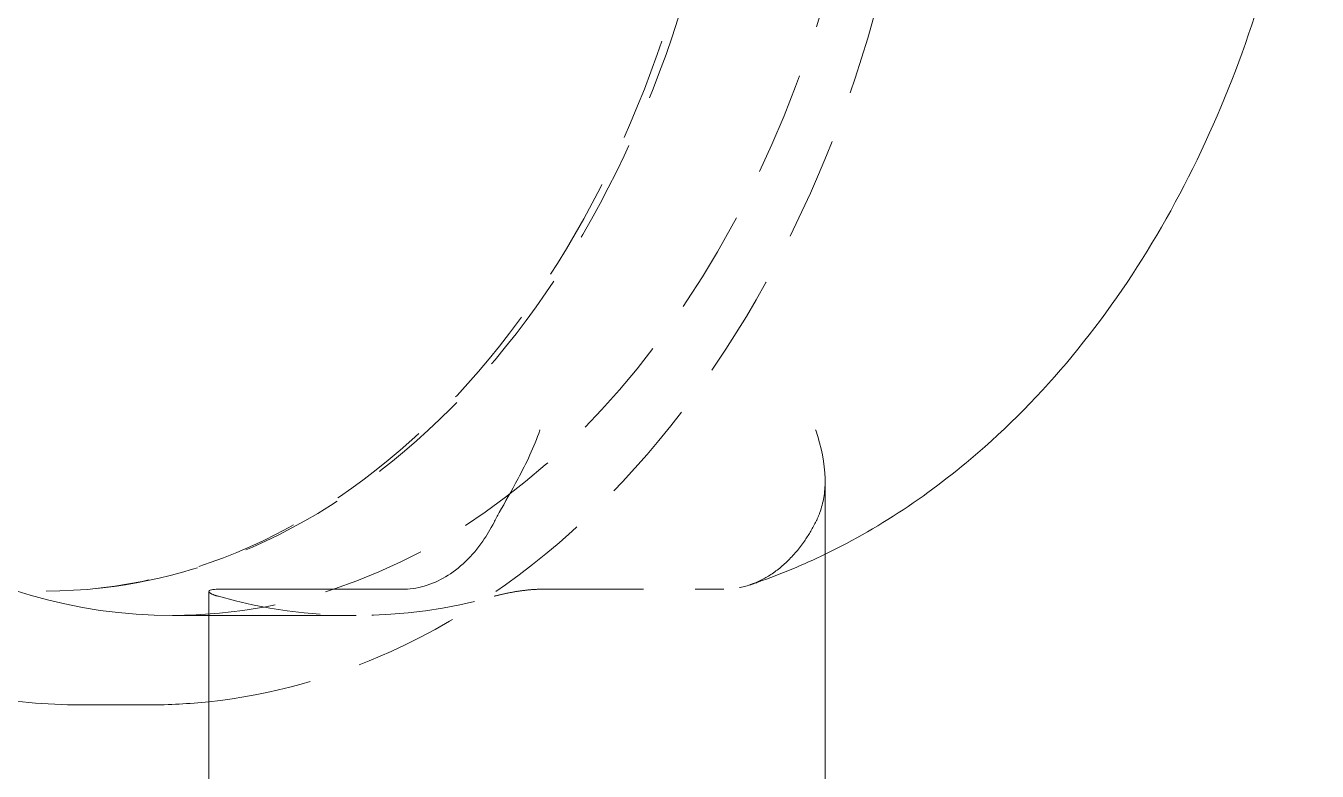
# Model space of a CAD drawing. Header units: millimetres. Extents: x -46397 to 283259, y -8690 to 23983.
# Drawn here: x 128407.8 to 128470.1, y 7331.8 to 7367.7 of the extents above; entities that cross this region are included whole.
import ezdxf

# ---------------------------------------------------------------- set-up
doc = ezdxf.new("R2010")
doc.units = ezdxf.units.MM
doc.linetypes.add('HIDDENX2', pattern=[0.75, 0.5, -0.25])

# ---------------------------------------------------------------- blocks, each defined once
blk = doc.blocks.new('q kjekjas ad')
at = {"color": 2, "linetype": 'Continuous', "lineweight": 0, "ltscale": 10, "extrusion": (0, 1, 0)}
for p, q in [((-4301.735, 2083.435), (-4301.735, 2098.169)), ((-4331.482, 2092.828), (-4331.482, 2083.435)), ((-4322.153, 2092.933), (-4331.023, 2092.933)), ((-4324.37, 2091.667), (-4333.241, 2091.667)), ((-4337.676, 2087.355), (-4334.349, 2087.355))]:
    blk.add_line(p, q, dxfattribs=at)
at = {"color": 1, "linetype": 'HIDDENX2', "lineweight": 0, "ltscale": 10, "extrusion": (0, 1, 0)}
blk.add_line((-4315.5, 2092.933), (-4306.63, 2092.933), dxfattribs=at)
at = {"color": 1, "linetype": 'HIDDENX2', "lineweight": 0, "ltscale": 10}
for centre, start_param, end_param in [((-4333.241, 2139.885), 0, 3.141593), ((-4324.37, 2139.885), -0.196382, 0.196382)]:
    blk.add_ellipse(centre, major_axis=(0, -48.218), ratio=0.707107, start_param=start_param, end_param=end_param, dxfattribs=at)
at = {"color": 2, "linetype": 'Continuous', "lineweight": 0, "ltscale": 10}
blk.add_ellipse((-4333.241, 2139.885), major_axis=(0, -48.218), ratio=0.707107, start_param=-1.570796, end_param=0, dxfattribs=at)
for points, knots in [([(-4337.676, 2192.416), (-4341.645, 2192.416), (-4345.61, 2191.556), (-4353.179, 2188.215), (-4356.772, 2185.701), (-4363.286, 2179.226), (-4366.181, 2175.216), (-4370.935, 2166.122), (-4372.778, 2161.022), (-4375.212, 2150.284), (-4375.801, 2144.645), (-4375.667, 2133.395), (-4374.946, 2127.787), (-4372.254, 2117.152), (-4370.284, 2112.128), (-4365.265, 2103.181), (-4362.218, 2099.256), (-4355.35, 2092.978), (-4351.541, 2090.6), (-4344.324, 2087.956), (-4341.001, 2087.355), (-4337.676, 2087.355)], [0.186074, 0.186074, 0.186074, 0.186074, 0.488584, 0.488584, 0.798681, 0.798681, 1.12025, 1.12025, 1.44663, 1.44663, 1.773653, 1.773653, 2.1006, 2.1006, 2.427625, 2.427625, 2.75378, 2.75378, 3.074253, 3.074253, 3.327667, 3.327667, 3.327667, 3.327667]), ([(-4314.391, 2188.104), (-4310.707, 2188.104), (-4307.029, 2187.363), (-4299.985, 2184.511), (-4296.643, 2182.346), (-4290.454, 2176.723), (-4287.673, 2173.165), (-4283, 2165.003), (-4281.161, 2160.351), (-4278.663, 2150.507), (-4278.017, 2145.309), (-4277.982, 2134.906), (-4278.592, 2129.701), (-4281.036, 2119.772), (-4282.869, 2115.049), (-4287.652, 2106.594), (-4290.592, 2102.85), (-4296.381, 2097.719), (-4298.968, 2095.962), (-4301.735, 2094.623)], [6.097111, 6.097111, 6.097111, 6.097111, 6.375971, 6.375971, 6.668224, 6.668224, 6.98729, 6.98729, 7.323267, 7.323267, 7.663053, 7.663053, 8.00291, 8.00291, 8.342715, 8.342715, 8.678845, 8.678845, 8.909089, 8.909089, 8.909089, 8.909089]), ([(-4315.5, 2100.619), (-4315.502, 2100.614), (-4315.503, 2100.609), (-4315.785, 2099.794), (-4316.159, 2099.011), (-4316.875, 2097.669), (-4317.191, 2097.127), (-4317.554, 2096.469), (-4317.64, 2096.31), (-4317.718, 2096.16)], [1.1423712, 1.1423712, 1.1423712, 1.1423712, 1.1436049, 1.1436049, 1.3513443, 1.3513443, 1.5195255, 1.5195255, 1.5771224, 1.5771224, 1.5771224, 1.5771224]), ([(-4302.194, 2100.619), (-4302.193, 2100.614), (-4302.191, 2100.609), (-4301.912, 2099.794), (-4301.75, 2099.011), (-4301.735, 2098.236), (-4301.735, 2098.202), (-4301.735, 2098.169)], [-0.0010241, -0.0010241, -0.0010241, -0.0010241, 0, 0, 0.1724436, 0.1724436, 0.1803076, 0.1803076, 0.1803076, 0.1803076]), ([(-4317.718, 2096.16), (-4317.887, 2095.832), (-4318.071, 2095.526), (-4318.498, 2094.913), (-4318.785, 2094.568), (-4319.404, 2093.972), (-4319.737, 2093.721), (-4320.366, 2093.347), (-4320.72, 2093.188), (-4321.444, 2092.981), (-4321.814, 2092.933), (-4322.153, 2092.933)], [0, 0, 0, 0, 0.0716764, 0.0716764, 0.1646143, 0.1646143, 0.2575522, 0.2575522, 0.3492283, 0.3492283, 0.4409044, 0.4409044, 0.4409044, 0.4409044]), ([(-4331.482, 2092.828), (-4331.482, 2092.828), (-4331.482, 2092.829), (-4331.481, 2092.86), (-4331.442, 2092.887), (-4331.283, 2092.924), (-4331.162, 2092.933), (-4331.023, 2092.933)], [0.30433727, 0.30433727, 0.30433727, 0.30433727, 0.30478857, 0.30478857, 0.34243304, 0.34243304, 0.38007752, 0.38007752, 0.38007752, 0.38007752])]:
    blk.add_open_spline(points, degree=3, knots=knots, dxfattribs=at)
at = {"color": 1, "linetype": 'HIDDENX2', "lineweight": 0, "ltscale": 10}
for points, knots in [([(-4331.482, 2087.507), (-4328.485, 2087.826), (-4325.52, 2088.647), (-4318.88, 2091.664), (-4315.303, 2094.23), (-4308.865, 2100.814), (-4306.018, 2104.856), (-4301.368, 2113.996), (-4299.572, 2119.1), (-4297.219, 2129.838), (-4296.664, 2135.471), (-4296.847, 2146.696), (-4297.585, 2152.287), (-4300.286, 2162.869), (-4302.249, 2167.859), (-4307.216, 2176.727), (-4310.219, 2180.606), (-4315.435, 2185.415), (-4317.376, 2186.882), (-4319.4, 2188.104)], [3.4027, 3.4027, 3.4027, 3.4027, 3.63853, 3.63853, 3.953712, 3.953712, 4.274776, 4.274776, 4.59801, 4.59801, 4.921481, 4.921481, 5.244907, 5.244907, 5.568383, 5.568383, 5.891483, 5.891483, 6.066053, 6.066053, 6.066053, 6.066053]), ([(-4339.339, 2092.843), (-4335.79, 2092.843), (-4332.241, 2093.665), (-4325.516, 2096.875), (-4322.339, 2099.249), (-4316.69, 2105.297), (-4314.214, 2108.955), (-4310.197, 2117.194), (-4308.655, 2121.769), (-4306.66, 2131.383), (-4306.207, 2136.418), (-4306.438, 2146.438), (-4307.122, 2151.42), (-4309.555, 2160.824), (-4311.304, 2165.244), (-4315.681, 2173.076), (-4318.309, 2176.486), (-4324.177, 2181.967), (-4327.417, 2184.031), (-4333.581, 2186.388), (-4336.46, 2186.928), (-4339.339, 2186.928)], [3.327667, 3.327667, 3.327667, 3.327667, 3.653136, 3.653136, 3.975651, 3.975651, 4.294825, 4.294825, 4.612995, 4.612995, 4.931093, 4.931093, 5.249222, 5.249222, 5.567312, 5.567312, 5.885567, 5.885567, 6.205195, 6.205195, 6.469259, 6.469259, 6.469259, 6.469259]), ([(-4339.339, 2186.928), (-4335.79, 2186.928), (-4332.244, 2186.13), (-4325.496, 2183.023), (-4322.299, 2180.703), (-4316.566, 2174.764), (-4314.036, 2171.133), (-4309.914, 2162.931), (-4308.324, 2158.359), (-4306.25, 2148.743), (-4305.765, 2143.702), (-4305.948, 2133.658), (-4306.616, 2128.659), (-4309.039, 2119.203), (-4310.794, 2114.748), (-4315.221, 2106.838), (-4317.893, 2103.382), (-4323.884, 2097.837), (-4327.201, 2095.743), (-4333.496, 2093.382), (-4336.417, 2092.843), (-4339.339, 2092.843)], [6.097111, 6.097111, 6.097111, 6.097111, 6.411909, 6.411909, 6.729261, 6.729261, 7.049923, 7.049923, 7.371737, 7.371737, 7.693665, 7.693665, 8.015566, 8.015566, 8.337498, 8.337498, 8.659233, 8.659233, 8.979501, 8.979501, 9.238704, 9.238704, 9.238704, 9.238704]), ([(-4301.735, 2098.169), (-4301.735, 2097.608), (-4301.822, 2097.1), (-4302.048, 2096.469), (-4302.117, 2096.31), (-4302.194, 2096.16)], [0.1803076, 0.1803076, 0.1803076, 0.1803076, 0.3120501, 0.3120501, 0.359861, 0.359861, 0.359861, 0.359861]), ([(-4302.194, 2096.16), (-4302.364, 2095.832), (-4302.548, 2095.526), (-4302.975, 2094.913), (-4303.262, 2094.568), (-4303.881, 2093.972), (-4304.214, 2093.721), (-4304.843, 2093.347), (-4305.197, 2093.188), (-4305.921, 2092.981), (-4306.291, 2092.933), (-4306.63, 2092.933)], [2.581263, 2.581263, 2.581263, 2.581263, 2.6529395, 2.6529395, 2.7458773, 2.7458773, 2.8388152, 2.8388152, 2.9304913, 2.9304913, 3.0221674, 3.0221674, 3.0221674, 3.0221674]), ([(-4301.735, 2094.623), (-4302.791, 2094.112), (-4303.873, 2093.662), (-4305.115, 2093.229), (-4305.254, 2093.182), (-4305.394, 2093.136)], [8.90908902, 8.90908902, 8.90908902, 8.90908902, 8.99698677, 8.99698677, 9.00808841, 9.00808841, 9.00808841, 9.00808841]), ([(-4331.023, 2092.594), (-4331.163, 2092.633), (-4331.284, 2092.677), (-4331.443, 2092.758), (-4331.482, 2092.797), (-4331.482, 2092.828)], [0.38007752, 0.38007752, 0.38007752, 0.38007752, 0.41862642, 0.41862642, 0.45672403, 0.45672403, 0.45672403, 0.45672403]), ([(-4315.5, 2092.933), (-4315.639, 2092.933), (-4315.815, 2092.924), (-4316.199, 2092.887), (-4316.407, 2092.86), (-4316.801, 2092.798), (-4317.012, 2092.759), (-4317.401, 2092.677), (-4317.578, 2092.633), (-4317.718, 2092.594)], [0.1519505, 0.1519505, 0.1519505, 0.1519505, 0.189595, 0.189595, 0.2272395, 0.2272395, 0.2657884, 0.2657884, 0.3043373, 0.3043373, 0.3043373, 0.3043373])]:
    blk.add_open_spline(points, degree=3, knots=knots, dxfattribs=at)
at = {"color": 2, "linetype": 'Continuous', "lineweight": 0, "ltscale": 10}
blk.add_open_spline([(-4334.349, 2087.355), (-4333.393, 2087.355), (-4332.436, 2087.406), (-4331.482, 2087.507)], degree=3, dxfattribs=at)

msp = doc.modelspace()

# ---------------------------------------------------------------- block references
msp.add_blockref('q kjekjas ad', (132748.113, 5247.608, -1.499))

doc.saveas('drawing.dxf')
